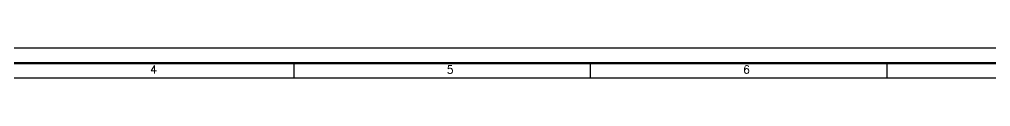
# Model space of a CAD drawing. Header units: millimetres. Extents: x 6 to 3615, y 6 to 858.
# Drawn here: x 337.8 to 669.3, y 847.4 to 857.5 of the extents above; entities that cross this region are included whole.
import ezdxf

# ---------------------------------------------------------------- set-up
doc = ezdxf.new("R2010")
doc.units = ezdxf.units.MM
doc.styles.add('Simplex_Style', font='simplex_.ttf')

msp = doc.modelspace()

# ---------------------------------------------------------------- linework, layer by layer
at = {"color": 0, "linetype": 'Continuous', "lineweight": 30, "flags": 128}
for points in [[(1208.79, 857.52), (6.55, 857.52)], [(431.59, 847.4), (431.59, 852.46)], [(532.78, 847.4), (532.78, 852.46)], [(633.98, 847.4), (633.98, 852.46)], [(31.89, 847.4), (3610.09, 847.4)]]:
    msp.add_lwpolyline(points, dxfattribs=at)
at = {"color": 0, "linetype": 'Continuous', "lineweight": 70, "flags": 128}
for points in [[(3610.09, 852.46), (26.83, 852.46)], [(26.83, 852.46), (1204.7, 852.46)]]:
    msp.add_lwpolyline(points, dxfattribs=at)

# ---------------------------------------------------------------- texts
at = {"color": 0, "linetype": 'Continuous', "style": 'Simplex_Style'}
for s, p in [('4', (382.45, 848.86)), ('5', (483.64, 848.86)), ('6', (584.83, 848.86))]:
    msp.add_text(s, height=2.73, dxfattribs=at).set_placement(p)

doc.saveas('drawing.dxf')
